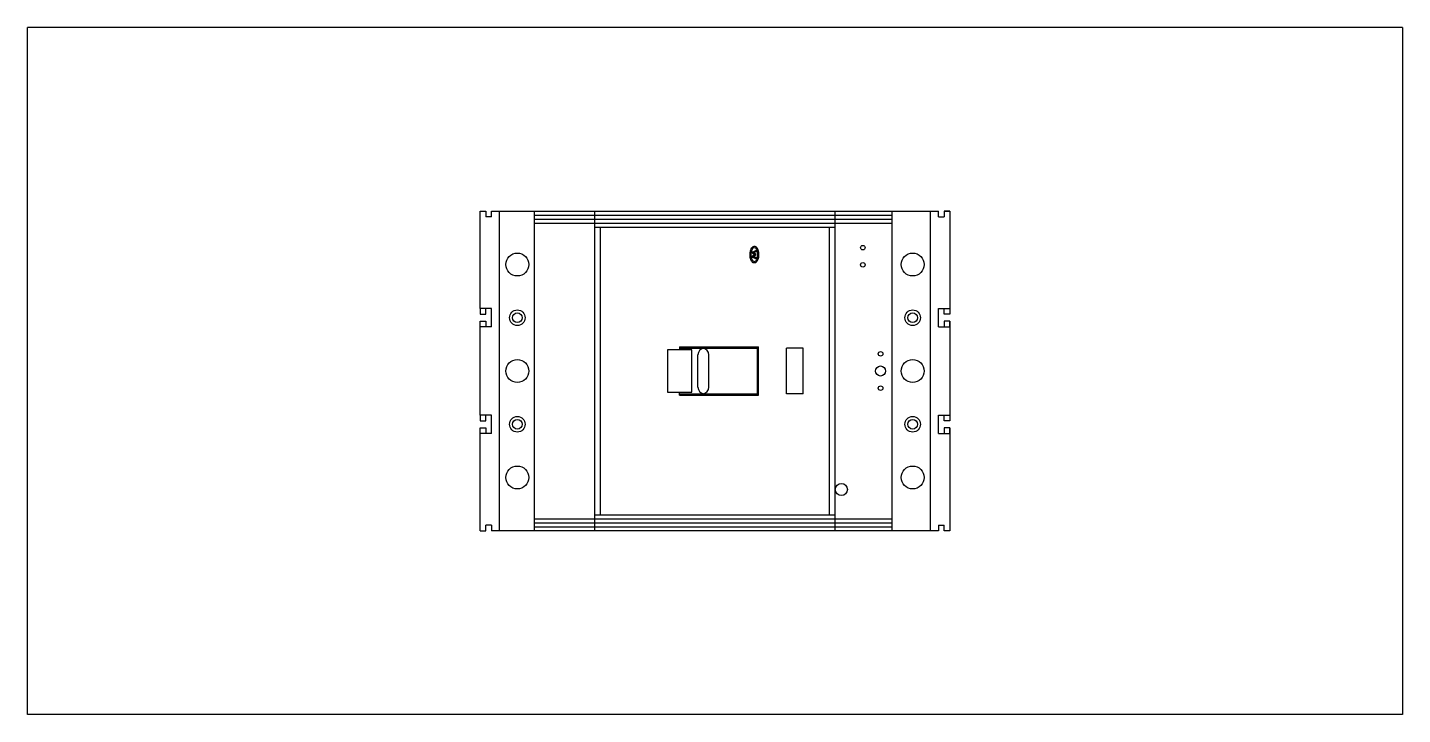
# Model space of a CAD drawing. Header units: millimetres. Extents: x 0 to 700, y -300 to 4000.
# Drawn here: x 50 to 650, y -300 to 0 of the extents above.
import ezdxf

# ---------------------------------------------------------------- set-up
doc = ezdxf.new("R2010")
doc.units = ezdxf.units.MM
doc.header["$MEASUREMENT"] = 0

msp = doc.modelspace()

# ---------------------------------------------------------------- hatches: boundary and pattern name
h = msp.add_hatch()
h.set_pattern_fill('ANSI31', color=256, angle=90)
h.set_pattern_definition([(135, (-18287.47218, -102744.07841), (-0.08838834765, -0.08838834765), [])])
edge = h.paths.add_edge_path()
edge.add_line((367.16, -99.19), (365.88, -100.19))
edge.add_line((365.88, -100.19), (368.21, -101.19))
edge.add_ellipse((367.16, -99.19), major_axis=(0, 3.15), ratio=0.431137, start_angle=230.5474, end_angle=241.19404)
edge.add_line((368.35, -100.7), (366.85, -100.06))
edge.add_line((366.85, -100.06), (367.98, -99.19))
edge.add_line((367.98, -99.19), (366.85, -98.31))
edge.add_line((366.85, -98.31), (368.35, -97.67))
edge.add_ellipse((367.16, -99.19), major_axis=(0, 3.15), ratio=0.431137, start_angle=298.80596, end_angle=309.4526)
edge.add_line((368.21, -97.19), (365.88, -98.19))
edge.add_line((365.88, -98.19), (367.16, -99.19))

# ---------------------------------------------------------------- linework, layer by layer
for p, q in [((247.5, -122.75), (247.5, -80.25)), ((247.5, -80.25), (250, -80.25)), ((250, -80.25), (250, -82.75)), ((252.5, -82.75), (250, -82.75)), ((252.5, -80.25), (447.5, -80.25)), ((252.5, -82.75), (252.5, -80.25)), ((256, -219.75), (256, -80.25)), ((271.25, -219.75), (271.25, -80.25)), ((271.25, -81.9), (427.25, -81.9)), ((271.25, -83.65), (427.25, -83.65)), ((297.5, -219.75), (297.5, -80.25)), ((402.5, -219.75), (402.5, -80.25)), ((427.25, -219.75), (427.25, -80.25)), ((444, -219.75), (444, -80.25)), ((447.5, -82.75), (447.5, -80.25)), ((447.5, -82.75), (450, -82.75)), ((450, -80.25), (452.5, -80.25)), ((452.5, -80.25), (450, -80.25)), ((450, -80.25), (450, -82.75)), ((452.5, -80.25), (452.5, -125.25)), ((271.25, -85.4), (427.25, -85.4)), ((297.5, -87.15), (402.5, -87.15)), ((300, -212.85), (300, -87.15)), ((400, -212.85), (400, -87.15)), ((365.88, -98.19), (368.21, -97.19)), ((367.16, -99.19), (365.88, -98.19)), ((365.88, -100.19), (367.16, -99.19)), ((368.21, -101.19), (365.88, -100.19)), ((366.85, -98.31), (368.35, -97.67)), ((367.98, -99.19), (366.85, -98.31)), ((366.85, -100.06), (367.98, -99.19)), ((368.35, -100.7), (366.85, -100.06)), ((252.5, -122.75), (247.5, -122.75)), ((247.5, -122.75), (247.5, -125.25)), ((247.5, -125.25), (250, -125.25)), ((250, -125.25), (250, -122.75)), ((252.5, -130.75), (252.5, -122.75)), ((447.5, -122.75), (452.5, -122.75)), ((447.5, -130.75), (447.5, -122.75)), ((450, -125.25), (450, -122.75)), ((452.5, -125.25), (450, -125.25)), ((452.5, -122.75), (452.5, -125.25)), ((247.5, -130.75), (247.5, -128.25)), ((247.5, -128.25), (250, -128.25)), ((247.5, -169.25), (247.5, -130.75)), ((252.5, -130.75), (247.5, -130.75)), ((250, -128.25), (250, -130.75)), ((447.5, -130.75), (452.5, -130.75)), ((452.5, -128.25), (450, -128.25)), ((450, -128.25), (450, -130.75)), ((452.5, -128.25), (452.5, -171.75)), ((452.5, -130.75), (452.5, -128.25)), ((334.5, -139.5), (369, -139.5)), ((334.5, -139.5), (334.5, -140.82)), ((334.5, -140), (368.5, -140)), ((342.57, -157), (342.57, -143)), ((347.3, -157), (347.3, -143)), ((368.5, -160.5), (368.5, -139.5)), ((369, -160.5), (369, -139.5)), ((381.22, -160), (381.22, -140)), ((388.5, -140), (381.22, -140)), ((388.5, -160), (388.5, -140)), ((334.5, -160.5), (334.5, -159.18)), ((334.5, -160), (368.5, -160)), ((334.5, -160.5), (369, -160.5)), ((388.5, -160), (381.22, -160)), ((252.5, -169.25), (247.5, -169.25)), ((247.5, -169.25), (247.5, -171.75)), ((247.5, -171.75), (250, -171.75)), ((250, -171.75), (250, -169.25)), ((252.5, -177.25), (252.5, -169.25)), ((447.5, -169.25), (452.5, -169.25)), ((447.5, -177.25), (447.5, -169.25)), ((450, -171.75), (450, -169.25)), ((452.5, -171.75), (450, -171.75)), ((452.5, -169.25), (452.5, -171.75)), ((247.5, -177.25), (247.5, -174.75)), ((247.5, -174.75), (250, -174.75)), ((247.5, -219.75), (247.5, -177.25)), ((252.5, -177.25), (247.5, -177.25)), ((250, -174.75), (250, -177.25)), ((447.5, -177.25), (452.5, -177.25)), ((452.5, -174.75), (450, -174.75)), ((450, -174.75), (450, -177.25)), ((452.5, -174.75), (452.5, -219.75)), ((452.5, -177.25), (452.5, -174.75)), ((271.25, -214.6), (427.25, -214.6)), ((297.5, -212.85), (402.5, -212.85)), ((247.5, -219.75), (250, -219.75)), ((252.5, -217.25), (250, -217.25)), ((250, -219.75), (250, -217.25)), ((252.5, -217.25), (252.5, -219.75)), ((447.5, -219.75), (252.5, -219.75)), ((271.25, -216.35), (427.25, -216.35)), ((271.25, -218.1), (427.25, -218.1)), ((447.5, -217.25), (450, -217.25)), ((447.5, -217.25), (447.5, -219.75)), ((450, -219.75), (450, -217.25)), ((452.5, -219.75), (450, -219.75)), ((452.5, -219.75), (450, -219.75))]:
    msp.add_line(p, q)
for points in [[(650, 0), (50, 0)], [(650, 0), (650, -300), (50, -300), (50, 0)]]:
    msp.add_lwpolyline(points)
msp.add_lwpolyline([(339.96, -159.18), (339.96, -140.82), (329.26, -140.82), (329.26, -159.18)], close=True)
for centre, radius in [((414.53, -96.15), 1), ((263.75, -103.5), 5), ((436.25, -103.5), 5), ((414.53, -103.65), 1), ((263.75, -126.75), 3.4), ((263.75, -126.75), 2.11), ((436.25, -126.75), 3.4), ((436.25, -126.75), 2.11), ((422.25, -142.5), 1), ((263.75, -150), 5), ((422.25, -150), 2.2), ((436.25, -150), 5), ((422.25, -157.5), 1), ((263.75, -173.25), 3.4), ((263.75, -173.25), 2.11), ((436.25, -173.25), 3.4), ((436.25, -173.25), 2.11), ((263.75, -196.5), 5), ((436.25, -196.5), 5), ((405.14, -201.72), 2.64)]:
    msp.add_circle(centre, radius)
for centre, start, end in [((345.57, -143), 102.21758, 180), ((344.3, -143), 0, 77.78242), ((345.57, -157), 180, 257.78242), ((344.3, -157), 282.21758, 0)]:
    msp.add_arc(centre, 3, start, end)
msp.add_ellipse((367.16, -99.19), major_axis=(0, 3.15), ratio=0.431137)
msp.add_open_spline([(367.16, -95.54), (367, -95.54), (366.84, -95.58), (366.55, -95.71), (366.42, -95.8), (366.19, -96.02), (366.09, -96.15), (365.78, -96.62), (365.62, -97.03), (365.39, -97.95), (365.33, -98.45), (365.29, -99.62), (365.36, -100.29), (365.61, -101.3), (365.76, -101.69), (366.08, -102.22), (366.23, -102.41), (366.56, -102.67), (366.72, -102.76), (367.08, -102.84), (367.27, -102.84), (367.63, -102.75), (367.79, -102.66), (368.07, -102.43), (368.19, -102.29), (368.51, -101.83), (368.67, -101.45), (368.9, -100.6), (368.98, -100.13), (369.05, -98.95), (369, -98.23), (368.75, -97.16), (368.61, -96.76), (368.29, -96.2), (368.14, -96), (367.81, -95.72), (367.65, -95.63), (367.37, -95.55), (367.27, -95.54), (367.16, -95.54)], degree=3, knots=[0, 0, 0, 0, 0.19507, 0.19507, 0.390139, 0.390139, 0.585209, 0.585209, 1.045896, 1.045896, 1.506584, 1.506584, 2.09205, 2.09205, 2.521533, 2.521533, 2.813293, 2.813293, 3.035268, 3.035268, 3.257242, 3.257242, 3.479217, 3.479217, 3.701192, 3.701192, 4.138479, 4.138479, 4.575767, 4.575767, 5.198557, 5.198557, 5.633912, 5.633912, 5.936503, 5.936503, 6.161074, 6.161074, 6.283185, 6.283185, 6.283185, 6.283185])

doc.saveas('drawing.dxf')
